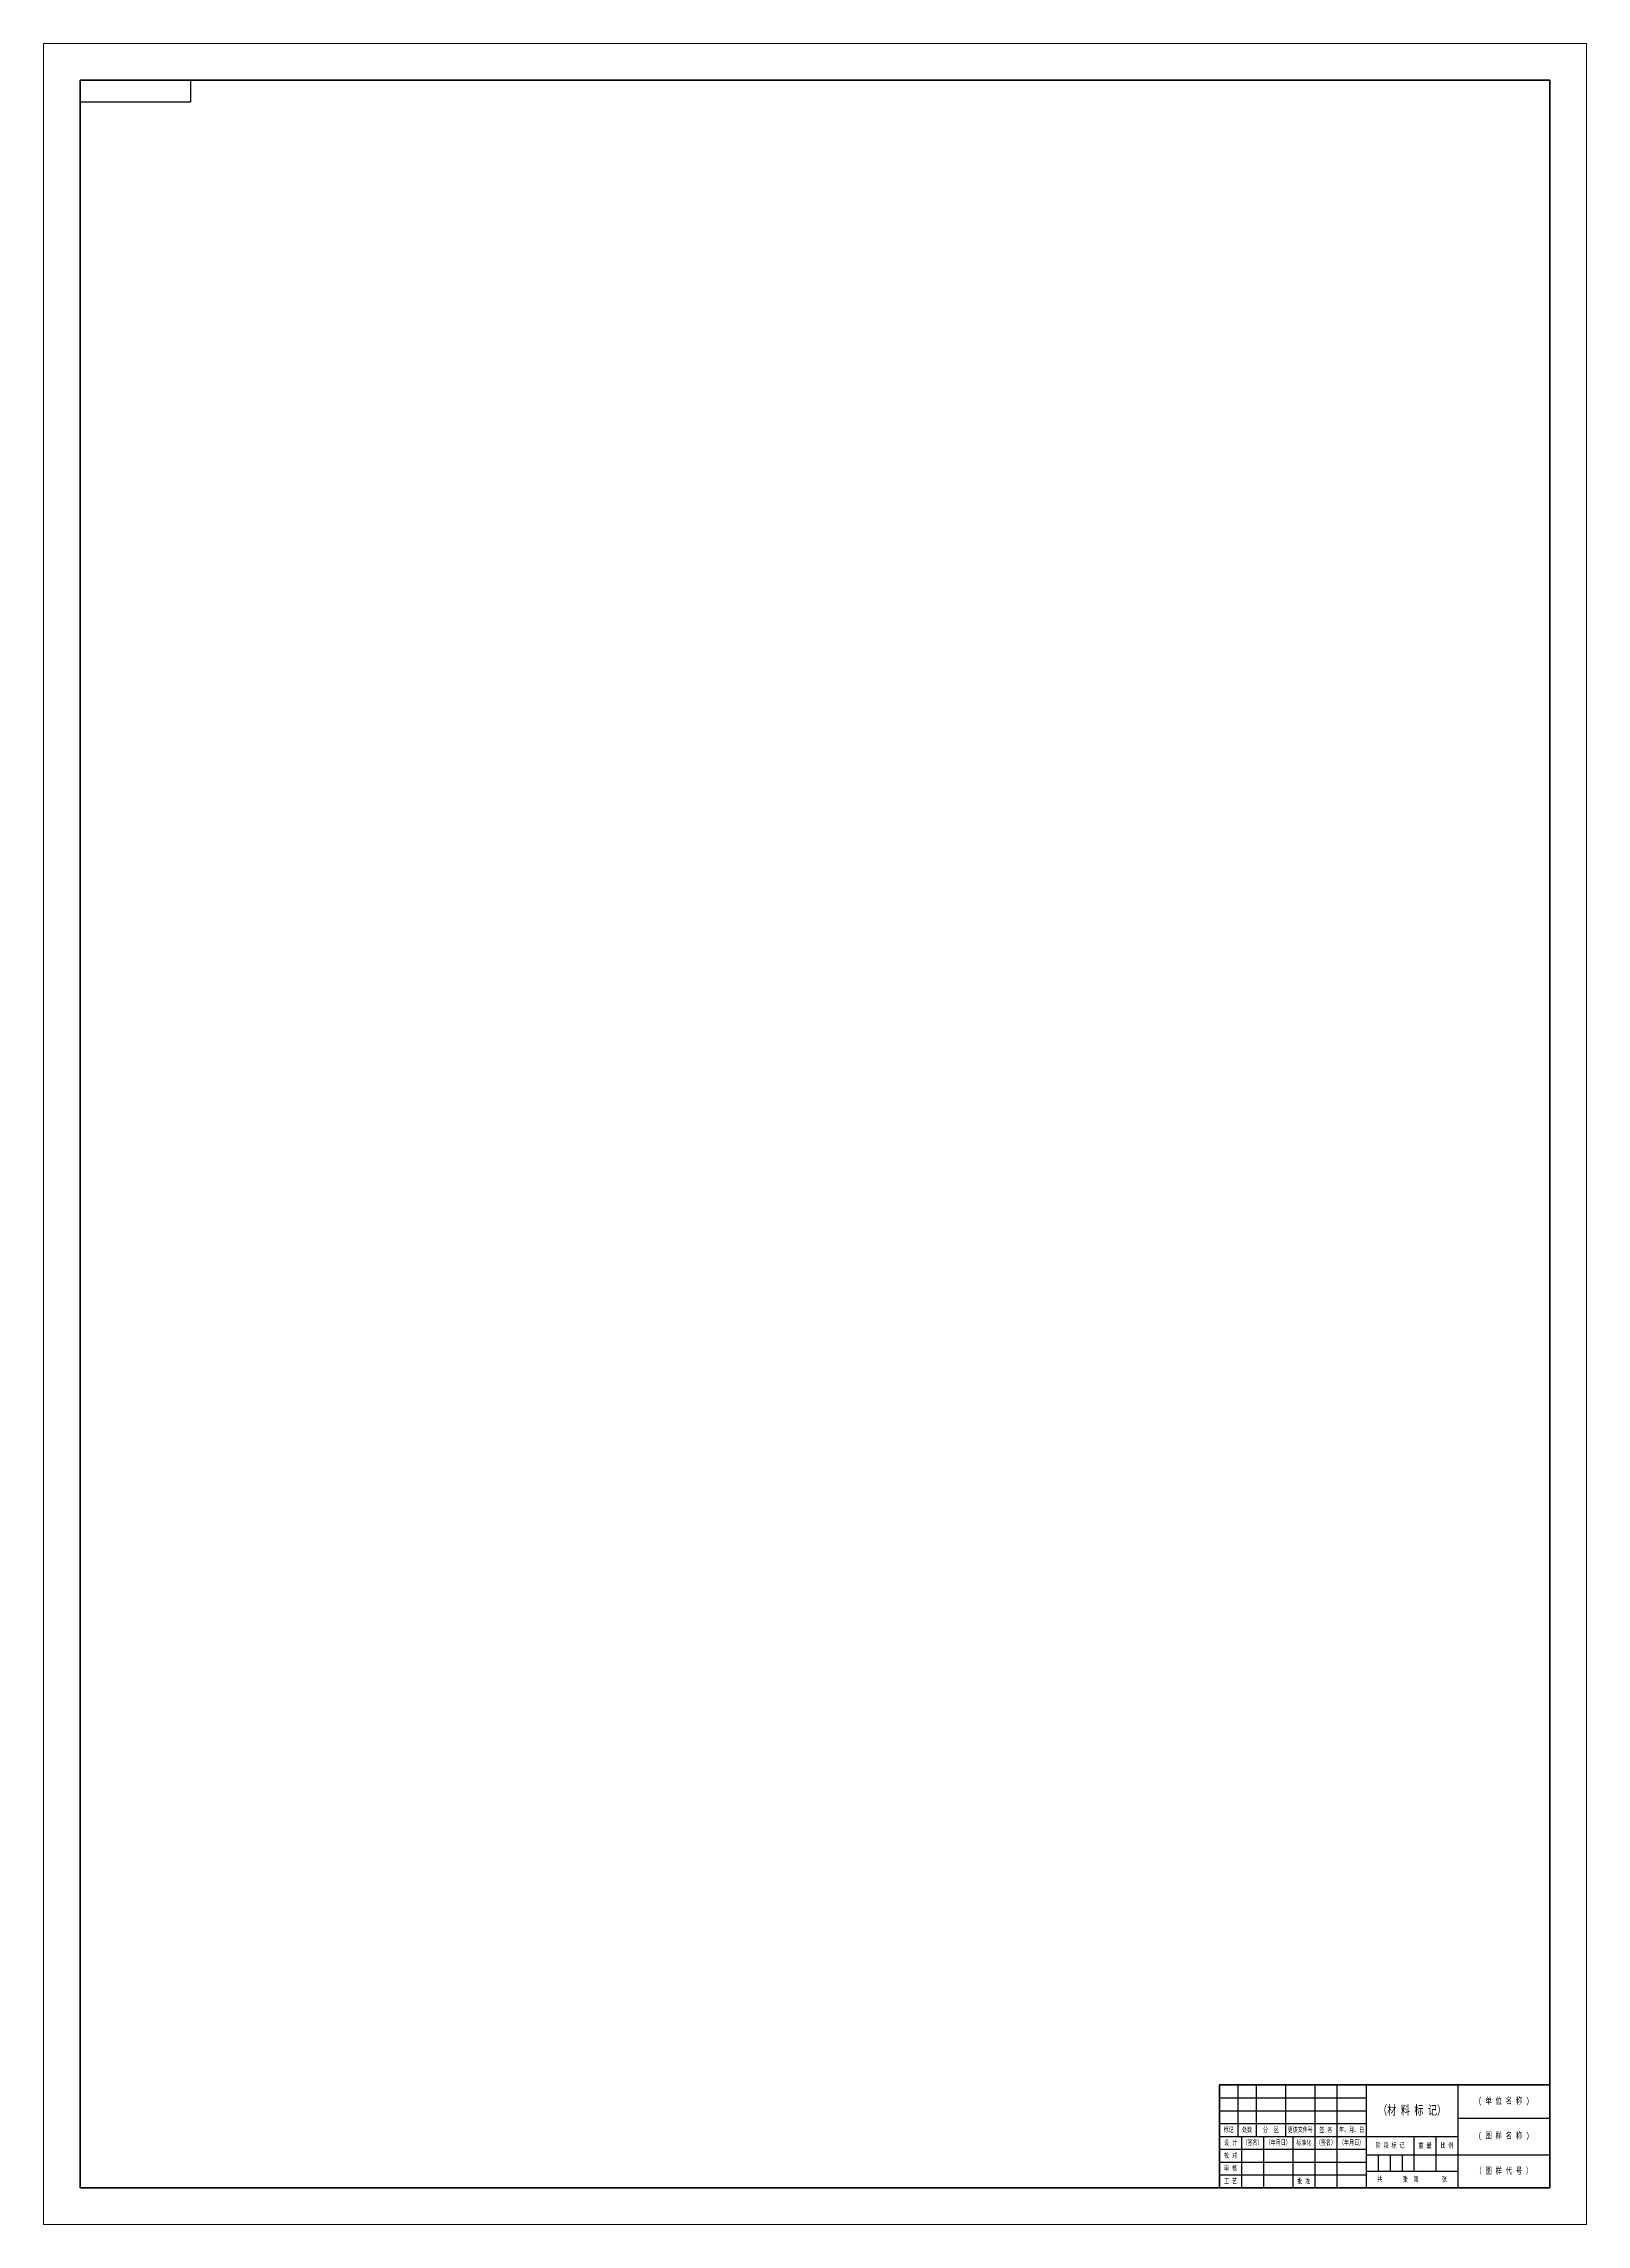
# Model space of a CAD drawing. Header units: millimetres. Extents: x 3717 to 4558, y 4956 to 6145.
import ezdxf

# ---------------------------------------------------------------- set-up
doc = ezdxf.new("R2010")
doc.units = ezdxf.units.MM
doc.styles.add('样式 1', font='SimSun.ttf', dxfattribs={"width": 0.71})

msp = doc.modelspace()

# ---------------------------------------------------------------- linework, layer by layer
for p, q in [((4368, 5032), (4368, 5004)), ((4378, 5032), (4378, 5004)), ((4394, 5032), (4394, 5004)), ((4410, 5032), (4410, 4976)), ((4422, 5032), (4422, 4976)), ((4438, 5032), (4438, 4976)), ((4488, 5032), (4488, 4976)), ((4358, 5025), (4438, 5025)), ((4358, 5018), (4438, 5018)), ((4358, 5011), (4438, 5011)), ((4488, 5014), (4538, 5014)), ((4358, 5004), (4488, 5004)), ((4358, 4997), (4438, 4997)), ((4370, 5004), (4370, 4976)), ((4382, 5004), (4382, 4976)), ((4398, 5004), (4398, 4976)), ((4438, 4994), (4538, 4994)), ((4444.5, 4994), (4444.5, 4985)), ((4451, 4994), (4451, 4985)), ((4457.5, 4994), (4457.5, 4985)), ((4464, 5004), (4464, 4985)), ((4476, 5004), (4476, 4985)), ((4358, 4990), (4438, 4990)), ((4358, 4983), (4438, 4983)), ((4438, 4985), (4488, 4985))]:
    msp.add_line(p, q)
at = {"lineweight": 13}
msp.add_lwpolyline([(4558, 6145), (4558, 4956), (3717, 4956), (3717, 6145)], close=True, dxfattribs=at)
at = {"lineweight": 70}
for points in [[(4538, 6125), (4538, 4976), (3737, 4976), (3737, 6125)], [(4538, 4976), (4358, 4976), (4358, 5032), (4538, 5032)]]:
    msp.add_lwpolyline(points, close=True, dxfattribs=at)
msp.add_lwpolyline([(3797, 6113), (3737, 6113), (3737, 6125), (3797, 6125)], close=True)

# ---------------------------------------------------------------- texts
at = {"attachment_point": 5, "style": '样式 1'}
for s, width, insert, char_height in [('（材 料 标 记）', 55.823, (4463, 5018), 5), ('( 单 位 名 称 )', 50, (4513, 5023), 3.5), ('标记', 10, (4363, 5007.5), 2.75), ('{\\fFangSong_GB2312|b0|i0|c134|p49;处数}', 10, (4373, 5007.5), 2.75), ('分  区', 16, (4386, 5007.5), 2.75), ('更该文件号', 18.974, (4402, 5007.5), 2.75), ('年、月、日', 16, (4430, 5007.5), 2.75), ('( 图 样 名 称 )', 50, (4513, 5004), 3.5), ('设 计', 12, (4364, 5000.5), 2.75), ('校 对', 12, (4364, 4993.5), 2.75), ('（签名）', 12, (4376, 5000.5), 2.75), ('（年月日）', 16, (4390, 5000.5), 2.75), ('标准化', 12, (4404, 5000.5), 2.75), ('（签名）', 12, (4416, 5000.5), 2.75), ('（年月日）', 16, (4430, 5000.5), 2.75), ('阶 段 标 记', 26, (4451, 4999), 2.75), ('重 量', 12, (4470, 4999), 2.75), ('比 例', 12, (4482, 4999), 2.75), ('审 核', 12, (4364, 4986.5), 2.75), ('共       张  第        张', 50, (4463, 4980.5), 2.75), ('（ 图 样 代 号 ）', 50, (4513, 4985), 3.5), ('工 艺', 12, (4364, 4979.5), 2.75), ('批 准', 12, (4404, 4979.5), 2.75)]:
    msp.add_mtext_dynamic_manual_height_columns(s, width=width, gutter_width=12.5, heights=[0], dxfattribs=dict(at, insert=insert, char_height=char_height))
at = {"insert": (4416, 5007.5), "char_height": 2.75, "attachment_point": 5, "style": '样式 1'}
msp.add_mtext_dynamic_auto_height_columns('签 名', width=12, gutter_width=12.5, height=7, count=1, dxfattribs=at)

doc.saveas('drawing.dxf')
